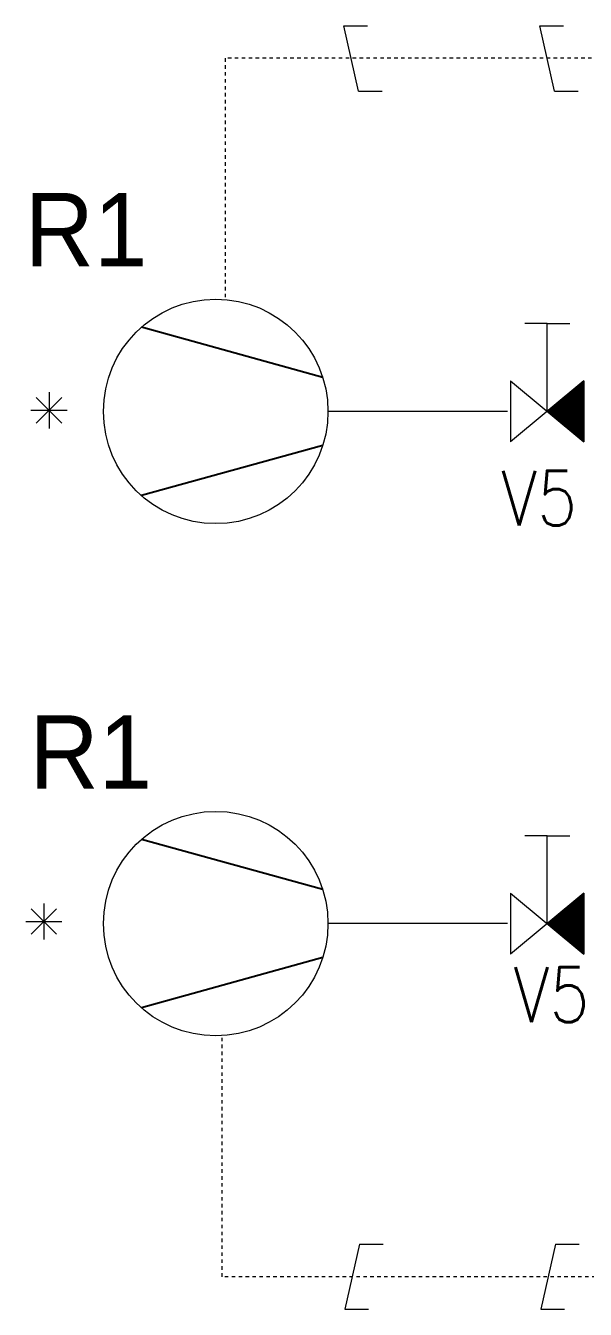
# Model space of a CAD drawing. Extents: x 475189 to 476029, y 1007718 to 1008015.
# Drawn here: x 475634.22 to 475650.38, y 1007770.59 to 1007807.66 of the extents above; entities that cross this region are included whole.
import ezdxf
from ezdxf.enums import TextEntityAlignment as Align

# ---------------------------------------------------------------- set-up
doc = ezdxf.new("R2010")
doc.units = 0
doc.header["$LTSCALE"] = 4
doc.header["$MEASUREMENT"] = 0
doc.linetypes.add('AUSGEZOGEN', pattern=[0])
doc.linetypes.add('HIDDEN', pattern=[0.375, 0.25, -0.125])
doc.layers.get('0').update_dxf_attribs({"linetype": 'CONTINUOUS', "lineweight": 0})
doc.layers.add('4', color=7, linetype='AUSGEZOGEN')
doc.layers.add('50', color=4, linetype='AUSGEZOGEN')
doc.layers.add('R.B', color=6, linetype='CONTINUOUS', lineweight=0)
doc.styles.add('ROMANS', font='ROMANS.SHX')
doc.styles.get("Standard").update_dxf_attribs({"font": '', "width": 0.95, "height": 200})
doc.styles.get('Standard').set_extended_font_data('Gulim')

# ---------------------------------------------------------------- blocks, each defined once
blk = doc.blocks.new('A$C07fd2cc2')
at = {"color": 8, "linetype": 'Continuous'}
for p, q in [((1409, 7971.9), (1473.7, 7971.9)), ((1448.8, 7793.6), (1409, 7971.9)), ((1943.9, 7971.9), (2008.7, 7971.9)), ((1983.7, 7793.6), (1943.9, 7971.9)), ((1448.8, 7793.6), (1513.6, 7793.6)), ((1983.7, 7793.6), (2048.5, 7793.6)), ((2036.8, 6979.7), (1970.5, 6913.4)), ((2058, 6997.4), (1972.4, 6911.8)), ((2063.8, 6999.7), (1974.3, 6910.2)), ((2063.8, 6996.2), (1976.3, 6908.6)), ((2063.8, 6992.6), (1978.2, 6907)), ((2063.8, 6989.1), (1980.1, 6905.4)), ((2063.8, 6985.6), (1982, 6903.8)), ((2063.8, 6982), (1984, 6902.2)), ((2063.8, 6978.5), (1985.9, 6900.5)), ((2063.8, 6974.9), (1987.8, 6898.9)), ((1994.4, 6944.4), (1966.6, 6916.6)), ((2015.6, 6962), (1968.5, 6915)), ((2063.8, 6971.4), (1989.8, 6897.3)), ((2063.8, 6967.9), (1991.7, 6895.7)), ((2063.8, 6964.3), (1993.6, 6894.1)), ((2063.8, 6960.8), (1995.5, 6892.5)), ((2063.8, 6957.3), (1997.5, 6890.9)), ((2063.8, 6953.7), (1999.4, 6889.3)), ((2063.8, 6950.2), (2001.3, 6887.7)), ((2063.8, 6946.7), (2003.3, 6886.1)), ((2063.8, 6943.1), (2005.2, 6884.5)), ((2063.8, 6939.6), (2007.1, 6882.9)), ((1973.1, 6926.7), (1964.7, 6918.2)), ((2063.8, 6936.1), (2009, 6881.3)), ((2063.8, 6932.5), (2011, 6879.7)), ((2063.8, 6929), (2012.9, 6878)), ((2063.8, 6925.5), (2014.8, 6876.4)), ((2063.8, 6921.9), (2016.8, 6874.8)), ((2063.8, 6918.4), (2018.7, 6873.2)), ((2063.8, 6914.8), (2020.6, 6871.6)), ((2063.8, 6911.3), (2022.5, 6870)), ((2063.8, 6907.8), (2024.5, 6868.4)), ((2063.8, 6904.2), (2026.4, 6866.8)), ((2063.8, 6900.7), (2028.3, 6865.2)), ((2063.8, 6897.2), (2030.3, 6863.6)), ((2063.8, 6893.6), (2032.2, 6862)), ((2063.8, 6890.1), (2034.1, 6860.4)), ((2063.8, 6886.6), (2036, 6858.8)), ((2063.8, 6883), (2038, 6857.2)), ((2063.8, 6879.5), (2039.9, 6855.5)), ((2063.8, 6876), (2041.8, 6853.9)), ((2063.8, 6872.4), (2043.8, 6852.3)), ((2063.8, 6868.9), (2045.7, 6850.7)), ((2063.8, 6865.3), (2047.6, 6849.1)), ((2063.8, 6861.8), (2049.5, 6847.5)), ((2063.8, 6858.3), (2051.5, 6845.9)), ((2063.8, 6854.7), (2053.4, 6844.3)), ((2063.8, 6851.2), (2055.3, 6842.7)), ((2063.8, 6847.7), (2057.3, 6841.1)), ((2063.8, 6844.1), (2059.2, 6839.5)), ((2063.8, 6840.6), (2061.1, 6837.9)), ((2063.8, 6837.1), (2063, 6836.3)), ((2036.8, 5581.4), (1970.5, 5515.1)), ((2058, 5599.1), (1972.4, 5513.5)), ((2063.8, 5601.4), (1974.3, 5511.9)), ((2063.8, 5597.9), (1976.3, 5510.3)), ((2063.8, 5594.3), (1978.2, 5508.7)), ((2063.8, 5590.8), (1980.1, 5507.1)), ((2063.8, 5587.3), (1982, 5505.5)), ((2063.8, 5583.7), (1984, 5503.9)), ((2063.8, 5580.2), (1985.9, 5502.3)), ((2063.8, 5576.7), (1987.8, 5500.6)), ((2063.8, 5573.1), (1989.8, 5499)), ((1994.4, 5546.1), (1966.6, 5518.3)), ((2015.6, 5563.8), (1968.5, 5516.7)), ((2063.8, 5569.6), (1991.7, 5497.4)), ((2063.8, 5566.1), (1993.6, 5495.8)), ((2063.8, 5562.5), (1995.5, 5494.2)), ((2063.8, 5559), (1997.5, 5492.6)), ((2063.8, 5555.4), (1999.4, 5491)), ((2063.8, 5551.9), (2001.3, 5489.4)), ((2063.8, 5548.4), (2003.3, 5487.8)), ((2063.8, 5544.8), (2005.2, 5486.2)), ((2063.8, 5541.3), (2007.1, 5484.6)), ((2063.8, 5537.8), (2009, 5483)), ((1973.1, 5528.4), (1964.7, 5519.9)), ((2063.8, 5534.2), (2011, 5481.4)), ((2063.8, 5530.7), (2012.9, 5479.8)), ((2063.8, 5527.2), (2014.8, 5478.2)), ((2063.8, 5523.6), (2016.8, 5476.5)), ((2063.8, 5520.1), (2018.7, 5474.9)), ((2063.8, 5516.6), (2020.6, 5473.3)), ((2063.8, 5513), (2022.5, 5471.7)), ((2063.8, 5509.5), (2024.5, 5470.1)), ((2063.8, 5506), (2026.4, 5468.5)), ((2063.8, 5502.4), (2028.3, 5466.9)), ((2063.8, 5498.9), (2030.3, 5465.3)), ((2063.8, 5495.3), (2032.2, 5463.7)), ((2063.8, 5491.8), (2034.1, 5462.1)), ((2063.8, 5488.3), (2036, 5460.5)), ((2063.8, 5484.7), (2038, 5458.9)), ((2063.8, 5481.2), (2039.9, 5457.3)), ((2063.8, 5477.7), (2041.8, 5455.7)), ((2063.8, 5474.1), (2043.8, 5454)), ((2063.8, 5470.6), (2045.7, 5452.4)), ((2063.8, 5467.1), (2047.6, 5450.8)), ((2063.8, 5463.5), (2049.5, 5449.2)), ((2063.8, 5460), (2051.5, 5447.6)), ((2063.8, 5456.5), (2053.4, 5446)), ((2063.8, 5452.9), (2055.3, 5444.4)), ((2063.8, 5449.4), (2057.3, 5442.8)), ((2063.8, 5445.8), (2059.2, 5441.2)), ((2063.8, 5442.3), (2061.1, 5439.6)), ((2063.8, 5438.8), (2063, 5438)), ((1451.4, 4645.9), (1411.5, 4467.7)), ((1451.4, 4645.9), (1516.1, 4645.9)), ((1986.3, 4645.9), (1946.5, 4467.7)), ((1986.3, 4645.9), (2051.1, 4645.9)), ((1411.5, 4467.7), (1476.3, 4467.7)), ((1946.5, 4467.7), (2011.2, 4467.7))]:
    blk.add_line(p, q, dxfattribs=at)
at = {"color": 8, "linetype": 'HIDDEN'}
for p, q in [((2992.7, 7882.8), (1085, 7882.8)), ((1085, 7882.8), (1085, 7224.2)), ((1076.5, 4556.8), (1076.5, 5215.4)), ((2984.2, 4556.8), (1076.5, 4556.8))]:
    blk.add_line(p, q, dxfattribs=at)
at = {"color": 8}
for p, q in [((1963.8, 7158.8), (1902.3, 7158.8)), ((1963.8, 6918.9), (1963.8, 7158.8)), ((1963.8, 7158.8), (2025.4, 7158.8)), ((1863.8, 7002.3), (1863.8, 6835.6)), ((1863.8, 7002.3), (2063.8, 6835.6)), ((2063.8, 7002.3), (1863.8, 6835.6)), ((2063.8, 7002.3), (2063.8, 6835.6)), ((639.2, 6957.2), (569.2, 6887.2)), ((639.2, 6887.2), (569.2, 6957.2)), ((604.2, 6971.7), (604.2, 6872.7)), ((554.8, 6922.2), (653.7, 6922.2)), ((1855.8, 6918.9), (1365.5, 6918.9)), ((1963.8, 5760.5), (1902.3, 5760.5)), ((1963.8, 5520.6), (1963.8, 5760.5)), ((1963.8, 5760.5), (2025.4, 5760.5)), ((590, 5575.9), (590, 5476.9)), ((2063.8, 5604), (1863.8, 5437.3)), ((1863.8, 5604), (2063.8, 5437.3)), ((1863.8, 5604), (1863.8, 5437.3)), ((2063.8, 5604), (2063.8, 5437.3)), ((624.9, 5561.4), (555, 5491.4)), ((624.9, 5491.4), (555, 5561.4)), ((540.5, 5526.4), (639.4, 5526.4)), ((1855.8, 5520.6), (1365.5, 5520.6))]:
    blk.add_line(p, q, dxfattribs=at)
for centre in [(1059.1, 6918.9), (1059.1, 5520.6)]:
    blk.add_circle(centre, 306.4, dxfattribs=at)
at = {"layer": '4', "color": 8}
for p, q in [((1351, 7011.9), (856.6, 7148.8)), ((1351, 6826), (856.6, 6689)), ((1351, 5613.6), (856.6, 5750.5)), ((1351, 5427.7), (856.6, 5290.8))]:
    blk.add_line(p, q, dxfattribs=at)
at = {"color": 8, "style": 'ROMANS', "width": 0.85}
for p in [(1837.8, 6607.1), (1871.4, 5251.7)]:
    blk.add_text('V5', height=150, dxfattribs=at).set_placement(p)
at = {"layer": '50', "color": 8}
for p in [(872.1, 7315.3), (885.1, 5889.2)]:
    blk.add_text('R1', height=200, dxfattribs=at).set_placement(p, align=Align.RIGHT)

msp = doc.modelspace()

# ---------------------------------------------------------------- block references
at = {"layer": 'R.B', "xscale": 0.01057760885816948, "yscale": 0.01057760885816948, "zscale": 0.01057760885816948}
msp.add_blockref('A$C07fd2cc2', (475628.506, 1007723.332), dxfattribs=at)

doc.saveas('drawing.dxf')
